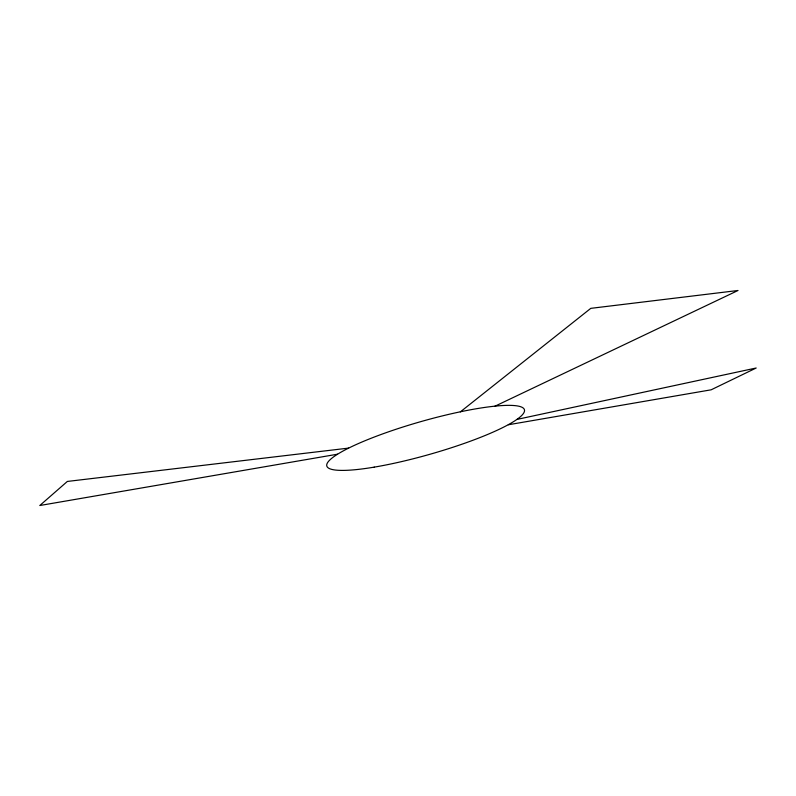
<?xml version="1.0" encoding="UTF-8"?>
<svg xmlns="http://www.w3.org/2000/svg" width="796" height="796" viewBox="0 0 796 796"><rect width="100%" height="100%" fill="white"/><g stroke="black" fill="none" stroke-linecap="round" stroke-linejoin="round"><path stroke-width="1.19" d="M460.337 411.88L590.791 308.35L738.021 290.49L494.814 406.278M517.101 419.383L756.2 368.001L711.146 389.811L508.326 424.765M337.504 454.208L39.8 505.51L67.352 481.441L348.588 448.108M374.21 467.133A102.714 16.945 -15.9 0 0 524.484 411.064A102.714 16.945 -15.9 0 0 378.08 435.591A102.714 16.945 -15.9 0 0 374.21 467.133"/></g></svg>
